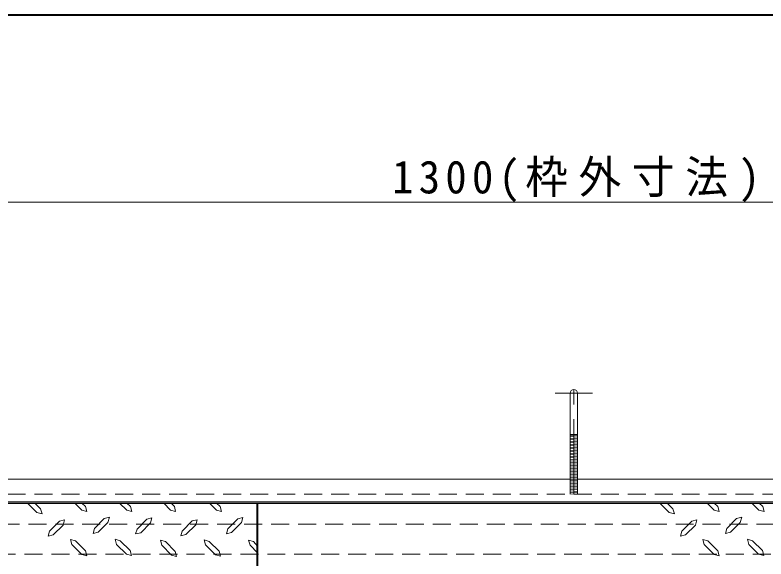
# Model space of a CAD drawing. Units: millimetres at full size, sheet at 1:10; details may follow other scales. Extents: x -2125 to 1925, y -1405 to 1405.
# Drawn here: x -706 to -205, y 1042 to 1405 of the extents above; entities that cross this region are included whole.
import ezdxf

# ---------------------------------------------------------------- set-up
doc = ezdxf.new("R2010")
doc.units = ezdxf.units.MM
doc.header["$LTSCALE"] = 10
doc.linetypes.add('CHAIN1', pattern=[8, 5, -1, 1, -1])
doc.linetypes.add('DASHED1', pattern=[1.8, 1.2, -0.6])
doc.layers.add('0-A', color=4, linetype='Continuous', lineweight=9)
doc.styles.add('ＭＳ ゴシック', font='')
doc.styles.get('ＭＳ ゴシック').set_extended_font_data('MS Gothic')

msp = doc.modelspace()

# ---------------------------------------------------------------- linework, layer by layer
at = {"layer": '0-A', "color": 1, "lineweight": 40}
for p, q in [((1925.2, 1405.02), (-2124.8, 1405.02)), ((-543.8, 745.02), (-543.8, 1079.02))]:
    msp.add_line(p, q, dxfattribs=at)
at = {"layer": '0-A'}
for p, q in [((-982.8, 1280.02), (317.2, 1280.02)), ((-335.3, 1124.92), (-330.3, 1124.92)), ((-330.3, 1124.05), (-335.3, 1124.46)), ((-330.3, 1123.04), (-335.3, 1123.45)), ((-330.3, 1122.04), (-335.3, 1122.45)), ((-330.3, 1121.04), (-335.3, 1121.45)), ((-330.3, 1120.03), (-335.3, 1120.44)), ((-330.3, 1119.03), (-335.3, 1119.44)), ((-330.3, 1118.03), (-335.3, 1118.44)), ((-330.3, 1117.02), (-335.3, 1117.43)), ((-330.3, 1116.02), (-335.3, 1116.43)), ((-330.3, 1115.02), (-335.3, 1115.43)), ((-330.3, 1114.01), (-335.3, 1114.42)), ((-330.3, 1113.01), (-335.3, 1113.42)), ((-330.3, 1112.01), (-335.3, 1112.42)), ((-330.3, 1111), (-335.3, 1111.41)), ((-330.3, 1110), (-335.3, 1110.41)), ((-330.3, 1109), (-335.3, 1109.41)), ((-330.3, 1107.99), (-335.3, 1108.4)), ((-330.3, 1106.99), (-335.3, 1107.4)), ((-330.3, 1105.99), (-335.3, 1106.4)), ((-330.3, 1104.98), (-335.3, 1105.39)), ((-330.3, 1103.98), (-335.3, 1104.39)), ((-330.3, 1102.98), (-335.3, 1103.39)), ((-330.3, 1101.97), (-335.3, 1102.38)), ((-330.3, 1100.97), (-335.3, 1101.38)), ((-330.3, 1099.97), (-335.3, 1100.38)), ((-330.3, 1098.96), (-335.3, 1099.37)), ((-330.3, 1097.96), (-335.3, 1098.37)), ((-330.3, 1096.96), (-335.3, 1097.37)), ((-330.3, 1095.95), (-335.3, 1096.36)), ((-331.13, 1095.02), (-335.3, 1095.36)), ((-697.4, 1079.02), (-691.06, 1072.82)), ((-692.42, 1079.02), (-688.64, 1075.24)), ((-665.86, 1079.02), (-661.13, 1074.29)), ((-635.93, 1079.02), (-631.21, 1074.29)), ((-631, 1079.02), (-628.69, 1076.71)), ((-606.36, 1079.02), (-601.91, 1074.4)), ((-601.6, 1079.02), (-599.39, 1076.81)), ((-575.98, 1079.02), (-571.25, 1074.29)), ((-571.15, 1079.02), (-568.84, 1076.71)), ((-275.4, 1079.02), (-269.06, 1072.82)), ((-270.42, 1079.02), (-266.64, 1075.24)), ((-243.86, 1079.02), (-239.13, 1074.29)), ((-213.93, 1079.02), (-209.21, 1074.29)), ((-209, 1079.02), (-206.69, 1076.71)), ((-627.85, 1073.35), (-631.21, 1074.29)), ((-628.69, 1076.71), (-627.85, 1073.35)), ((-598.55, 1073.56), (-601.91, 1074.4)), ((-599.39, 1076.81), (-598.55, 1073.56)), ((-567.89, 1073.35), (-571.25, 1074.29)), ((-568.84, 1076.71), (-567.89, 1073.35)), ((-205.85, 1073.35), (-209.21, 1074.29)), ((-206.69, 1076.71), (-205.85, 1073.35)), ((-676.04, 1066.94), (-672.79, 1067.78)), ((-672.79, 1067.78), (-673.63, 1064.42)), ((-624.28, 1061.69), (-617.66, 1068.41)), ((-587.53, 1067.15), (-584.27, 1067.99)), ((-584.27, 1067.99), (-585.11, 1064.63)), ((-563.69, 1061.8), (-557.08, 1068.52)), ((-557.08, 1068.52), (-553.72, 1069.36)), ((-553.72, 1069.36), (-554.66, 1066)), ((-254.04, 1066.94), (-250.79, 1067.78)), ((-250.79, 1067.78), (-251.63, 1064.42)), ((-682.76, 1060.22), (-676.04, 1066.94)), ((-680.24, 1057.81), (-673.63, 1064.42)), ((-650.21, 1059.59), (-643.7, 1066.21)), ((-621.86, 1059.28), (-615.25, 1065.89)), ((-594.25, 1060.43), (-587.53, 1067.15)), ((-591.73, 1058.02), (-585.11, 1064.63)), ((-561.28, 1059.38), (-554.66, 1066)), ((-260.76, 1060.22), (-254.04, 1066.94)), ((-258.24, 1057.81), (-251.63, 1064.42)), ((-228.21, 1059.59), (-221.7, 1066.21)), ((-682.76, 1060.22), (-683.6, 1056.97)), ((-680.24, 1057.81), (-683.6, 1056.97)), ((-652.73, 1062.01), (-653.57, 1058.75)), ((-650.21, 1059.59), (-653.57, 1058.75)), ((-624.28, 1061.69), (-625.22, 1058.44)), ((-621.86, 1059.28), (-625.22, 1058.44)), ((-594.25, 1060.43), (-595.09, 1057.18)), ((-591.73, 1058.02), (-595.09, 1057.18)), ((-563.69, 1061.8), (-564.64, 1058.54)), ((-561.28, 1059.38), (-564.64, 1058.54)), ((-260.76, 1060.22), (-261.6, 1056.97)), ((-258.24, 1057.81), (-261.6, 1056.97)), ((-230.73, 1062.01), (-231.57, 1058.75)), ((-228.21, 1059.59), (-231.57, 1058.75)), ((-665.33, 1053.92), (-668.59, 1054.76)), ((-667.75, 1051.4), (-668.59, 1054.76)), ((-665.33, 1053.92), (-658.72, 1047.2)), ((-638.03, 1051.51), (-638.87, 1054.87)), ((-635.62, 1053.92), (-638.87, 1054.87)), ((-635.62, 1053.92), (-628.9, 1047.31)), ((-605.38, 1053.4), (-608.74, 1054.24)), ((-607.79, 1050.88), (-608.74, 1054.24)), ((-605.38, 1053.4), (-598.76, 1046.78)), ((-578.5, 1051.09), (-579.44, 1054.45)), ((-576.08, 1053.5), (-579.44, 1054.45)), ((-576.08, 1053.5), (-569.47, 1046.89)), ((-546.47, 1053.4), (-549.83, 1054.24)), ((-548.89, 1050.88), (-549.83, 1054.24)), ((-546.47, 1053.4), (-543.8, 1050.34)), ((-243.33, 1053.92), (-246.59, 1054.76)), ((-245.75, 1051.4), (-246.59, 1054.76)), ((-243.33, 1053.92), (-236.72, 1047.2)), ((-216.03, 1051.51), (-216.87, 1054.87)), ((-213.62, 1053.92), (-216.87, 1054.87)), ((-213.62, 1053.92), (-206.9, 1047.31)), ((-667.75, 1051.4), (-661.13, 1044.79)), ((-638.03, 1051.51), (-631.42, 1044.89)), ((-607.79, 1050.88), (-601.28, 1044.37)), ((-578.5, 1051.09), (-571.88, 1044.47)), ((-548.89, 1050.88), (-543.8, 1045.79)), ((-245.75, 1051.4), (-239.13, 1044.79)), ((-216.03, 1051.51), (-209.42, 1044.89)), ((-628.06, 1044.05), (-631.42, 1044.89)), ((-628.9, 1047.31), (-628.06, 1044.05)), ((-597.92, 1043.42), (-601.28, 1044.37)), ((-598.76, 1046.78), (-597.92, 1043.42)), ((-568.52, 1043.63), (-571.88, 1044.47)), ((-569.47, 1046.89), (-568.52, 1043.63)), ((-206.06, 1044.05), (-209.42, 1044.89)), ((-206.9, 1047.31), (-206.06, 1044.05))]:
    msp.add_line(p, q, dxfattribs=at)
at = {"layer": '0-A', "linetype": 'CHAIN1'}
for p, q in [((-332.8, 1085.02), (-332.8, 1164.92)), ((-345.3, 1152.42), (-320.3, 1152.42))]:
    msp.add_line(p, q, dxfattribs=at)
at = {"layer": '0-A', "color": 7, "lineweight": 18}
for p, q in [((-335.3, 1152.42), (-335.3, 1095.02)), ((-330.3, 1152.42), (-330.3, 1095.02)), ((317.2, 1095.02), (-982.8, 1095.02)), ((302.2, 1080.02), (-967.8, 1080.02))]:
    msp.add_line(p, q, dxfattribs=at)
at = {"layer": '0-A', "linetype": 'DASHED1'}
for p, q in [((-335.3, 1095.02), (-335.3, 1085.02)), ((-330.3, 1093.95), (-335.3, 1094.36)), ((-330.3, 1092.94), (-335.3, 1093.35)), ((-330.3, 1094.95), (-331.13, 1095.02)), ((-330.3, 1095.02), (-330.3, 1085.02)), ((-330.3, 1091.94), (-335.3, 1092.35)), ((-330.3, 1090.94), (-335.3, 1091.35)), ((-330.3, 1089.93), (-335.3, 1090.34)), ((-330.3, 1088.93), (-335.3, 1089.34)), ((-330.3, 1087.93), (-335.3, 1088.34)), ((-962.8, 1085.02), (297.2, 1085.02)), ((-330.3, 1086.92), (-335.3, 1087.33)), ((-330.3, 1085.92), (-335.3, 1086.33)), ((-331.54, 1085.02), (-335.3, 1085.33)), ((287.2, 1065.02), (-796.8, 1065.02)), ((-789.33, 1045.02), (267.2, 1045.02))]:
    msp.add_line(p, q, dxfattribs=at)
at = {"layer": '0-A', "color": 5, "lineweight": 25}
msp.add_line((-802.7, 1079.02), (300.2, 1079.02), dxfattribs=at)
at = {"layer": '0-A'}
for points in [[(-661.03, 1079.02), (-658.72, 1076.71), (-657.77, 1073.45), (-661.13, 1074.29)], [(-239.03, 1079.02), (-236.72, 1076.71), (-235.77, 1073.45), (-239.13, 1074.29)], [(-688.64, 1075.24), (-687.7, 1071.88), (-691.06, 1072.82)], [(-266.64, 1075.24), (-265.7, 1071.88), (-269.06, 1072.82)], [(-652.73, 1062.01), (-646.12, 1068.73), (-642.76, 1069.57), (-643.7, 1066.21)], [(-617.66, 1068.41), (-614.41, 1069.25), (-615.25, 1065.89)], [(-230.73, 1062.01), (-224.12, 1068.73), (-220.76, 1069.57), (-221.7, 1066.21)], [(-658.72, 1047.2), (-657.77, 1043.95), (-661.13, 1044.79)], [(-236.72, 1047.2), (-235.77, 1043.95), (-239.13, 1044.79)]]:
    msp.add_lwpolyline(points, dxfattribs=at)
at = {"layer": '0-A', "color": 7, "lineweight": 18}
msp.add_arc((-332.8, 1152.42), 2.5, 0, 180, dxfattribs=at)

# ---------------------------------------------------------------- texts
at = {"layer": '0-A', "color": 7, "insert": (-454.05, 1280.02), "char_height": 21.99, "attachment_point": 7, "style": 'ＭＳ ゴシック'}
msp.add_mtext('\\T1.25;\\W0.95;1300(枠外寸法)', dxfattribs=at)

doc.saveas('drawing.dxf')
